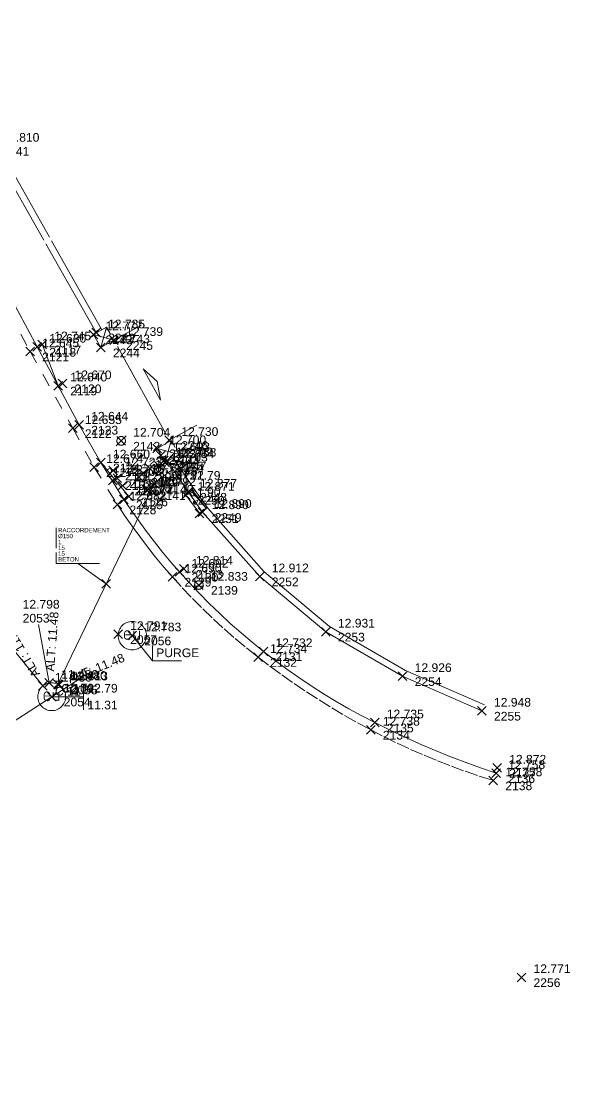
# Model space of a CAD drawing. Header units: metres. Extents: x 1224602 to 1224842, y 7187490 to 7187733.
# Drawn here: x 1224816.99 to 1224829.66, y 7187690.28 to 7187714.6 of the extents above; entities that cross this region are included whole.
import ezdxf
from ezdxf.enums import TextEntityAlignment as Align

# ---------------------------------------------------------------- set-up
doc = ezdxf.new("R2010")
doc.units = ezdxf.units.M
doc.header["$PDMODE"] = 3
doc.header["$PDSIZE"] = 0.1
for name, pattern in [('LL_0822', [2.5, 2.5, 0]), ('LL_0824', [0.35, 0.1, -0.25]), ('LL_0827', [0.2, 0.1, -0.1]), ('LL_0829', [0.6, 0.3, -0.3]), ('SL_1146', [2.5, 2.5, 0]), ('Socle_Continu', [2.5, 2.5, 0])]:
    doc.linetypes.add(name, pattern=pattern)
for name, color, linetype, lineweight in [('CLOTU_SCS', 212, 'Socle_Continu', 13), ('EAUPO_SCS', 140, 'Socle_Continu', 13), ('GAZFL_SCS', 40, 'Socle_Continu', 13), ('SIGTA_SCI', 7, 'Socle_Continu', 13), ('SIGTM_SCI', 1, 'Socle_Continu', 13), ('SIGTO_SCI', 255, 'Socle_Continu', 13), ('VOIRI_SCS', 7, 'Socle_Continu', 13)]:
    doc.layers.add(name, color=color, linetype=linetype, lineweight=lineweight)
for name, color, linetype, lineweight, true_color in [('EAUUS_PSI', 7, 'Socle_Continu', 13, 0x7f3f00), ('EAUUS_SCI', 7, 'Socle_Continu', 13, 0x7f3f00), ('EAUUS_SCS', 7, 'Socle_Continu', 13, 0x7f3f00), ('EAUUS_SCT', 7, 'Socle_Continu', 13, 0x7f3f00)]:
    doc.layers.add(name, color=color, linetype=linetype, lineweight=lineweight, true_color=true_color)
doc.styles.add('Reseaux', font='arial.ttf')
doc.styles.get("Standard").update_dxf_attribs({"font": 'arial.ttf'})
doc.linetypes.add('CL_0181', pattern='A,3,-0.15,0.4,-0.381,["eu",Standard,S=0.254,R=0,X=-0.2,Y=-0.1],-0.381,0.4,-0.15', length=4.862)

# ---------------------------------------------------------------- blocks, each defined once
blk = doc.blocks.new('YP_1521')
at = {"layer": 'SIGTO_SCI', "color": 7, "linetype": 'Socle_Continu'}
blk.add_point((0, 0), dxfattribs=at)
at = {"layer": 'SIGTA_SCI', "linetype": 'Socle_Continu'}
blk.add_attdef('ALT', (0.278, 0.099), '', height=0.2, dxfattribs=at)
at = {"layer": 'SIGTA_SCI', "linetype": 'Socle_Continu', "flags": 9}
blk.add_attdef('CALQUE_ALT', (1.69, -1.18), '', height=0.2, dxfattribs=at)
at = {"layer": 'SIGTM_SCI', "linetype": 'Socle_Continu'}
blk.add_attdef('MAT', (0.278, -0.223), '', height=0.2, dxfattribs=at)
at = {"layer": 'SIGTM_SCI', "linetype": 'Socle_Continu', "flags": 9}
blk.add_attdef('CALQUE_MAT', (1.69, -1.501), '', height=0.2, dxfattribs=at)
at = {"layer": 'SIGTO_SCI', "linetype": 'Socle_Continu', "flags": 9}
for tag, p in [('ID', (1.69, 0.105)), ('NATURE', (1.69, -0.216)), ('FAMILLE', (1.69, -0.538)), ('CALQUE', (1.69, -0.859)), ('PCRS', (1.69, -1.823))]:
    blk.add_attdef(tag, p, '', height=0.2, dxfattribs=at)
blk = doc.blocks.new('CP_0161')
at = {"layer": 'EAUUS_SCS', "linetype": 'Socle_Continu', "const_width": 0.0333, "flags": 128}
for points in [[(-0.071, -0.125), (-0.195, -0.125, -0.405328), (-0.27, -0.05), (-0.27, 0.075, -0.999132), (-0.071, 0.075), (-0.071, 0.025), (-0.245, 0.025)], [(0.054, 0.175), (0.054, -0.038, 0.410802), (0.141, -0.125), (0.253, -0.125), (0.253, 0.175)]]:
    blk.add_lwpolyline(points, format="xyb", dxfattribs=at)
at = {"layer": 'EAUUS_SCS', "linetype": 'Socle_Continu'}
blk.add_circle((0, 0), 0.5, dxfattribs=at)
at = {"layer": 'EAUUS_SCS', "linetype": 'Socle_Continu', "flags": 9}
for tag, p in [('ID', (0.989, 0.577)), ('NATURE', (0.989, 0.255)), ('FAMILLE', (0.989, -0.066)), ('CALQUE', (0.989, -0.387)), ('PCRS', (0.989, -0.709)), ('TYPE', (0.989, -1.03))]:
    blk.add_attdef(tag, p, '', height=0.2, dxfattribs=at)
blk = doc.blocks.new('LP_0841')
at = {"layer": 'VOIRI_SCS', "linetype": 'Socle_Continu', "flags": 128}
blk.add_lwpolyline([(0, 0), (0, 0.5), (1, 0)], dxfattribs=at)
at = {"layer": 'VOIRI_SCS', "linetype": 'Socle_Continu', "flags": 9}
for tag, p in [('ID', (1.428, 0.548)), ('NATURE', (1.428, 0.227)), ('FAMILLE', (1.428, -0.095)), ('CALQUE', (1.428, -0.416)), ('PCRS', (1.428, -0.737))]:
    blk.add_attdef(tag, p, '', height=0.2, dxfattribs=at)
blk = doc.blocks.new('LP_0842')
at = {"layer": 'VOIRI_SCS', "linetype": 'Socle_Continu', "flags": 128}
blk.add_lwpolyline([(1, 0), (1, 0.5), (0, 0)], dxfattribs=at)
at = {"layer": 'VOIRI_SCS', "linetype": 'Socle_Continu', "flags": 9}
for tag, p in [('ID', (1.488, 0.614)), ('NATURE', (1.488, 0.292)), ('FAMILLE', (1.488, -0.029)), ('CALQUE', (1.488, -0.35)), ('PCRS', (1.488, -0.672))]:
    blk.add_attdef(tag, p, '', height=0.2, dxfattribs=at)
blk = doc.blocks.new('AP_0001')
at = {"layer": 'EAUPO_SCS', "linetype": 'Socle_Continu'}
blk.add_line((0.113, 0.113), (-0.113, -0.113), dxfattribs=at)
blk.add_circle((0, 0), 0.1, dxfattribs=at)
at = {"layer": 'EAUPO_SCS', "linetype": 'Socle_Continu', "flags": 9}
for tag, p in [('ID', (0.809, 0.507)), ('NATURE', (0.809, 0.186)), ('FAMILLE', (0.809, -0.135)), ('CALQUE', (0.809, -0.456)), ('PCRS', (0.809, -0.778))]:
    blk.add_attdef(tag, p, '', height=0.2, dxfattribs=at)
blk = doc.blocks.new('CP_0162')
at = {"layer": 'EAUUS_SCS', "linetype": 'Socle_Continu', "const_width": 0.025, "flags": 128}
for points in [[(-0.063, -0.111), (-0.174, -0.111, -0.405328), (-0.241, -0.045), (-0.241, 0.067, -0.999132), (-0.063, 0.067), (-0.063, 0.022), (-0.218, 0.022)], [(0.048, 0.155), (0.048, -0.034, 0.410802), (0.125, -0.111), (0.225, -0.111), (0.225, 0.155)]]:
    blk.add_lwpolyline(points, format="xyb", dxfattribs=at)
at = {"layer": 'EAUUS_SCS', "linetype": 'Socle_Continu'}
blk.add_circle((0, 0), 0.5, dxfattribs=at)
at = {"layer": 'EAUUS_SCS', "linetype": 'Socle_Continu', "flags": 9}
for tag, p in [('ID', (0.918, 0.522)), ('NATURE', (0.918, 0.2)), ('FAMILLE', (0.918, -0.121)), ('CALQUE', (0.918, -0.442)), ('PCRS', (0.918, -0.763))]:
    blk.add_attdef(tag, p, '', height=0.2, dxfattribs=at)
blk = doc.blocks.new('SP_1162')
at = {"layer": 'CLOTU_SCS', "linetype": 'Socle_Continu'}
for p, q in [((0, 0), (1, 1)), ((0, 1), (1, 0))]:
    blk.add_line(p, q, dxfattribs=at)
at = {"layer": 'CLOTU_SCS', "linetype": 'Socle_Continu', "flags": 128}
blk.add_lwpolyline([(1, 0), (0, 0), (0, 1), (1, 1)], close=True, dxfattribs=at)
at = {"layer": 'CLOTU_SCS', "linetype": 'Socle_Continu', "flags": 9}
for tag, p in [('NATURE', (1.089, -0.022)), ('ID', (1.089, 0.299)), ('CALQUE', (1.089, -0.665)), ('FAMILLE', (1.089, -0.344)), ('PCRS', (1.089, -0.986))]:
    blk.add_attdef(tag, p, '', height=0.2, dxfattribs=at)
blk = doc.blocks.new('SP_1161')
at = {"layer": 'CLOTU_SCS', "linetype": 'Socle_Continu'}
for p, q in [((0, 0), (0, 0.2745)), ((1, 0.2745), (1, 0)), ((0.5, 0.1545), (0.3438, 0.103)), ((0.3438, 0.103), (0.6563, 0.103)), ((0.6563, 0.103), (0.5, 0.1545)), ((0.0625, 0), (0.9375, 0))]:
    blk.add_line(p, q, dxfattribs=at)
at = {"layer": 'CLOTU_SCS', "linetype": 'Socle_Continu', "flags": 9}
for tag, p in [('ID', (1.3598, 0.3853)), ('NATURE', (1.3598, 0.0641)), ('FAMILLE', (1.3598, -0.2572)), ('CALQUE', (1.3598, -0.5785)), ('PCRS', (1.3598, -0.8998))]:
    blk.add_attdef(tag, p, '', height=0.2, dxfattribs=at)
blk = doc.blocks.new('JP_0703')
at = {"layer": 'GAZFL_SCS', "linetype": 'Socle_Continu'}
blk.add_hatch(color=256, dxfattribs=at).paths.add_polyline_path([(0, 0), (0, 0.359), (1, 0.359), (0.088, 0.3)])
h = blk.add_hatch(color=256, dxfattribs=at)
edge = h.paths.add_edge_path()
edge.add_line((0.505, 0.179), (0.471, 0.106))
edge.add_line((0.471, 0.106), (0.471, 0.096))
edge.add_ellipse((0.505, 0.099), major_axis=(-0.0336, 0), ratio=0.758629, start_angle=5.446, end_angle=174.554)
edge.add_line((0.538, 0.096), (0.538, 0.106))
edge.add_line((0.538, 0.106), (0.505, 0.179))
at = {"layer": 'GAZFL_SCS', "linetype": 'Socle_Continu', "flags": 128}
blk.add_lwpolyline([(0, 0.359), (0, 0), (1, 0), (1, 0.359)], close=True, dxfattribs=at)
at = {"layer": 'GAZFL_SCS', "linetype": 'Socle_Continu'}
blk.add_lwpolyline([(0, 0), (0, 0.359), (1, 0.359), (0.088, 0.3)], close=True, dxfattribs=at)
blk.add_lwpolyline([(0.578, 0.106), (0.578, 0.124), (0.505, 0.281), (0.432, 0.124), (0.432, 0.106, 0.066358), (0.436, 0.095, 0.1059), (0.452, 0.076, 0.086348), (0.476, 0.064, 0.076263), (0.505, 0.059, 0.076263), (0.534, 0.064, 0.086348), (0.557, 0.076, 0.1059), (0.574, 0.095, 0.066358)], format="xyb", close=True, dxfattribs=at)
at = {"layer": 'GAZFL_SCS', "linetype": 'Socle_Continu', "flags": 9}
for tag, p in [('NATURE', (1.013, 0.374)), ('ID', (1.013, 0.696)), ('FAMILLE', (1.013, 0.053)), ('CALQUE', (1.013, -0.268)), ('PCRS', (1.013, -0.589))]:
    blk.add_attdef(tag, p, '', height=0.2, dxfattribs=at)
blk = doc.blocks.new('*U45')
at = {"layer": 'EAUUS_SCI', "linetype": 'Socle_Continu'}
blk.add_line((0.465, -0.584), (0, 0), dxfattribs=at)
at = {"layer": 'EAUUS_SCI', "linetype": 'Socle_Continu', "flags": 128}
blk.add_lwpolyline([(1.138, -0.584), (0.465, -0.584), (0.465, -0.227)], dxfattribs=at)
at = {"layer": 'EAUUS_SCI', "linetype": 'Socle_Continu'}
blk.add_point((0, 0), dxfattribs=at)
at = {"layer": 'EAUUS_SCI', "linetype": 'Socle_Continu', "flags": 9}
for tag, p in [('ID', (1.967, 0.144)), ('NATURE', (1.967, -0.177)), ('FAMILLE', (1.967, -0.499)), ('CALQUE', (1.967, -0.82)), ('PCRS', (1.967, -1.141))]:
    blk.add_attdef(tag, p, '', height=0.2, dxfattribs=at)
at = {"layer": 'EAUUS_SCI', "linetype": 'Socle_Continu'}
blk.add_attdef('TXT', (0.554, -0.496), '', height=0.2, dxfattribs=at)
blk = doc.blocks.new('*U95')
at = {"layer": 'EAUUS_SCI', "linetype": 'Socle_Continu'}
blk.add_line((-1.307, 0.951), (0, 0), dxfattribs=at)
at = {"layer": 'EAUUS_SCI', "linetype": 'Socle_Continu', "flags": 128}
blk.add_lwpolyline([(-0.307, 0.951), (-2.307, 0.951), (-2.307, 2.59)], dxfattribs=at)
at = {"layer": 'EAUUS_SCI', "linetype": 'Socle_Continu'}
blk.add_point((0, 0), dxfattribs=at)
for tag, p in [('TYPE', (-2.219, 2.385)), ('DIAM', (-2.219, 2.115)), ('NBR', (-2.219, 1.836)), ('LARG', (-2.219, 1.57)), ('HAUT', (-2.219, 1.305)), ('MATER', (-2.219, 1.039))]:
    blk.add_attdef(tag, p, '', height=0.2, dxfattribs=at)
at = {"layer": 'EAUUS_SCI', "linetype": 'Socle_Continu', "flags": 9}
for tag, p in [('ID', (2.47, 1.418)), ('NATURE', (2.47, 1.097)), ('FAMILLE', (2.47, 0.776)), ('CALQUE', (2.47, 0.454))]:
    blk.add_attdef(tag, p, '', height=0.2, dxfattribs=at)
blk = doc.blocks.new('CP_2101')
at = {"layer": 'EAUUS_PSI', "linetype": 'Socle_Continu'}
blk.add_line((0.733, 0), (0, 0), dxfattribs=at)
at = {"layer": 'EAUUS_PSI', "linetype": 'Socle_Continu', "flags": 128}
blk.add_lwpolyline([(0.733, -0.3), (0.733, 0.3)], dxfattribs=at)
at = {"layer": 'EAUUS_PSI', "linetype": 'Socle_Continu'}
blk.add_point((0, 0), dxfattribs=at)
at = {"layer": 'EAUUS_PSI', "linetype": 'Socle_Continu', "style": 'Reseaux', "flags": 9}
for tag, p in [('ID', (2.525, 0.541)), ('NATURE', (2.525, 0.22))]:
    blk.add_attdef(tag, p, '', height=0.2, dxfattribs=at)
at = {"layer": 'EAUUS_PSI', "linetype": 'Socle_Continu'}
for tag, p in [('TAMPON', (0.824, 0.196)), ('RADIER', (0.824, -0.192))]:
    blk.add_attdef(tag, text='', height=0.2, dxfattribs=at).set_placement(p, align=Align.MIDDLE_LEFT)
at = {"layer": 'EAUUS_PSI', "linetype": 'Socle_Continu', "flags": 9}
for tag, p in [('FAMILLE', (2.525, -0.101)), ('CALQUE', (2.525, -0.423))]:
    blk.add_attdef(tag, p, '', height=0.2, dxfattribs=at)
blk = doc.blocks.new('CP_0169')
at = {"layer": 'EAUUS_SCI', "linetype": 'Socle_Continu'}
blk.add_point((0, 0), dxfattribs=at)
at = {"layer": 'EAUUS_SCI', "linetype": 'Socle_Continu', "insert": (0.268, 0.01), "char_height": 0.2, "attachment_point": 4}
blk.add_mtext_dynamic_manual_height_columns('\\pxql;ALT:', width=0.46273, gutter_width=1, heights=[0], dxfattribs=at)
at = {"layer": 'EAUUS_SCI', "linetype": 'Socle_Continu', "style": 'Reseaux', "flags": 9}
for tag, p in [('ID', (2.066, 0.187)), ('NATURE', (2.066, -0.134))]:
    blk.add_attdef(tag, p, '', height=0.2, dxfattribs=at)
at = {"layer": 'EAUUS_SCI', "linetype": 'Socle_Continu'}
blk.add_attdef('ALT', text='', height=0.2, dxfattribs=at).set_placement((0.952, 0.01), align=Align.MIDDLE_LEFT)
at = {"layer": 'EAUUS_SCI', "linetype": 'Socle_Continu', "flags": 9}
for tag, p in [('FAMILLE', (2.066, -0.456)), ('CALQUE', (2.066, -0.777)), ('TYPE', (2.066, -1.098))]:
    blk.add_attdef(tag, p, '', height=0.2, dxfattribs=at)

msp = doc.modelspace()

# ---------------------------------------------------------------- linework, layer by layer
at = {"layer": 'CLOTU_SCS', "linetype": 'SL_1146'}
for points in [[(1224814.69, 7187714.525, 12.762), (1224816.279, 7187711.711, 12.81), (1224818.719, 7187707.402, 12.785), (1224818.723, 7187707.395, 12.784)], [(1224814.823, 7187714.596, 12.752), (1224816.409, 7187711.785, 12.769), (1224818.853, 7187707.469, 12.761)], [(1224820.365, 7187704.44, 12.758), (1224820.843, 7187703.723, 12.877), (1224821.18, 7187703.256, 12.89), (1224822.499, 7187701.77, 12.912), (1224824.027, 7187700.494, 12.931), (1224825.799, 7187699.467, 12.926), (1224827.63, 7187698.668, 12.948)], [(1224820.499, 7187704.51, 12.772), (1224820.966, 7187703.808, 12.829), (1224821.298, 7187703.35, 12.85), (1224822.604, 7187701.878, 12.892), (1224824.113, 7187700.618, 12.915), (1224825.867, 7187699.601, 12.92), (1224827.69, 7187698.806, 12.925)]]:
    msp.add_polyline3d(points, dxfattribs=at)
at = {"layer": 'EAUUS_SCT', "linetype": 'CL_0181'}
for points in [[(1224820.07, 7187703.91, 11.9), (1224817.836, 7187699.285, 11.48)], [(1224817.391, 7187700.662, 11.48), (1224817.638, 7187699.312, 11.48)], [(1224816.627, 7187700.31, 11.48), (1224817.493, 7187699.245, 11.48)], [(1224818.503, 7187699.517, 11.31), (1224817.696, 7187698.995, 11.31)], [(1224817.696, 7187698.995, 11.31), (1224801.657, 7187688.62, 11.1)]]:
    msp.add_polyline3d(points, dxfattribs=at)
at = {"layer": 'VOIRI_SCS', "linetype": 'LL_0822'}
msp.add_polyline3d([(1224815.463, 7187710.615, 12.595), (1224817.361, 7187707.071, 12.63), (1224817.845, 7187706.176, 12.64), (1224818.33, 7187705.272, 12.644), (1224818.833, 7187704.4, 12.66), (1224819.363, 7187703.549, 12.674), (1224819.532, 7187703.299, 12.677), (1224819.705, 7187703.053, 12.679), (1224819.884, 7187702.81, 12.682), (1224820.067, 7187702.571, 12.684), (1224820.255, 7187702.336, 12.687), (1224820.448, 7187702.104, 12.689), (1224820.645, 7187701.876, 12.692), (1224820.869, 7187701.629, 12.697), (1224821.099, 7187701.386, 12.702), (1224821.334, 7187701.148, 12.707), (1224821.574, 7187700.916, 12.712), (1224821.819, 7187700.689, 12.717), (1224822.069, 7187700.467, 12.722), (1224822.324, 7187700.251, 12.727), (1224822.584, 7187700.041, 12.732), (1224822.852, 7187699.833, 12.732), (1224823.126, 7187699.632, 12.733), (1224823.404, 7187699.436, 12.733), (1224823.686, 7187699.246, 12.733), (1224823.972, 7187699.063, 12.734), (1224824.262, 7187698.887, 12.734), (1224824.556, 7187698.716, 12.734), (1224824.854, 7187698.553, 12.735), (1224825.155, 7187698.396, 12.735), (1224825.495, 7187698.227, 12.738), (1224825.838, 7187698.065, 12.741), (1224826.185, 7187697.909, 12.744), (1224826.534, 7187697.76, 12.746), (1224826.886, 7187697.617, 12.749), (1224827.24, 7187697.48, 12.752), (1224827.597, 7187697.351, 12.755), (1224827.957, 7187697.228, 12.758)], dxfattribs=at)
at = {"layer": 'VOIRI_SCS', "linetype": 'LL_0829'}
msp.add_polyline3d([(1224815.286, 7187710.544, 12.604), (1224817.196, 7187706.963, 12.645), (1224818.183, 7187705.192, 12.655), (1224818.676, 7187704.292, 12.674), (1224819.213, 7187703.431, 12.682), (1224819.38, 7187703.182, 12.683), (1224819.551, 7187702.936, 12.684), (1224819.728, 7187702.693, 12.685), (1224819.909, 7187702.455, 12.687), (1224820.096, 7187702.22, 12.688), (1224820.288, 7187701.989, 12.689), (1224820.484, 7187701.762, 12.69), (1224820.711, 7187701.51, 12.695), (1224820.945, 7187701.264, 12.701), (1224821.184, 7187701.024, 12.707), (1224821.428, 7187700.789, 12.712), (1224821.678, 7187700.56, 12.717), (1224821.934, 7187700.337, 12.723), (1224822.194, 7187700.12, 12.729), (1224822.46, 7187699.909, 12.734), (1224822.734, 7187699.7, 12.734), (1224823.012, 7187699.497, 12.735), (1224823.295, 7187699.299, 12.735), (1224823.581, 7187699.107, 12.736), (1224823.87, 7187698.92, 12.736), (1224824.163, 7187698.739, 12.737), (1224824.46, 7187698.563, 12.737), (1224824.76, 7187698.393, 12.738), (1224825.063, 7187698.229, 12.738), (1224825.366, 7187698.073, 12.74), (1224825.672, 7187697.923, 12.742), (1224825.981, 7187697.78, 12.745), (1224826.293, 7187697.644, 12.747), (1224826.607, 7187697.514, 12.749), (1224826.925, 7187697.39, 12.751), (1224827.245, 7187697.273, 12.754), (1224827.567, 7187697.163, 12.756), (1224827.892, 7187697.06, 12.758)], dxfattribs=at)
at = {"layer": 'VOIRI_SCS', "linetype": 'LL_0827'}
msp.add_polyline3d([(1224820.218, 7187704.564, 12.693), (1224819.211, 7187704.038, 12.707), (1224819.11, 7187703.991, 12.708)], dxfattribs=at)
at = {"layer": 'VOIRI_SCS', "linetype": 'LL_0824'}
for points in [[(1224820.129, 7187704.727, 12.7), (1224819.114, 7187704.216, 12.723)], [(1224820.283, 7187704.448, 12.702), (1224820.167, 7187704.326, 12.703), (1224819.964, 7187704.268, 12.703), (1224819.811, 7187704.158, 12.711), (1224819.714, 7187704.068, 12.714), (1224819.328, 7187703.868, 12.729)]]:
    msp.add_polyline3d(points, dxfattribs=at)

# ---------------------------------------------------------------- block references
at = {"layer": 'CLOTU_SCS', "color": 6, "linetype": 'Socle_Continu'}
for p, xscale, yscale, rotation in [((1224818.659, 7187707.359, 12.777), 0.3478815963666971, 0.3478815963666971, 299.5279923818213), ((1224820.129, 7187704.727, 12.7), 0.3723109015895349, 0.3723109015895349, 300.0112933101356)]:
    msp.add_blockref('SP_1162', p, dxfattribs=dict(at, xscale=xscale, yscale=yscale, rotation=rotation))
at = {"layer": 'CLOTU_SCS', "linetype": 'Socle_Continu', "xscale": 2.638374956870432, "yscale": 2.638374956870432, "rotation": 298.9417029875283}
msp.add_blockref('SP_1161', (1224819.134, 7187707.227, 12.739), dxfattribs=at)
at = {"layer": 'EAUPO_SCS', "linetype": 'Socle_Continu'}
for p in [(1224819.299, 7187704.902, 12.704), (1224821.094, 7187701.574, 12.833)]:
    msp.add_blockref('AP_0001', p, dxfattribs=at)
at = {"layer": 'EAUUS_PSI', "linetype": 'Socle_Continu'}
ref = msp.add_blockref('CP_2101', (1224820.07, 7187703.91, 12.791), dxfattribs=at)
ref.add_attrib('TAMPON', '12.79', dxfattribs={"linetype": 'Socle_Continu', "height": 0.2}).set_placement((1224820.894, 7187704.106), align=Align.MIDDLE_LEFT)
ref.add_attrib('RADIER', '11.90', dxfattribs={"linetype": 'Socle_Continu', "height": 0.2}).set_placement((1224820.894, 7187703.718), align=Align.MIDDLE_LEFT)
ref = msp.add_blockref('CP_2101', (1224817.696, 7187698.995, 12.792), dxfattribs=at)
ref.add_attrib('TAMPON', '12.79', dxfattribs={"linetype": 'Socle_Continu', "height": 0.2}).set_placement((1224818.52, 7187699.191), align=Align.MIDDLE_LEFT)
ref.add_attrib('RADIER', '11.31', dxfattribs={"linetype": 'Socle_Continu', "height": 0.2}).set_placement((1224818.52, 7187698.803), align=Align.MIDDLE_LEFT)
at = {"layer": 'EAUUS_SCI', "linetype": 'Socle_Continu', "xscale": 0.5, "yscale": 0.5, "zscale": 0.5}
msp.add_blockref('*U95', (1224818.953, 7187701.598), dxfattribs=at).add_auto_attribs({'TYPE': 'RACCORDEMENT', 'DIAM': 'Ø150', 'NBR': '1', 'LARG': '15', 'HAUT': '15', 'MATER': 'BETON'})
at = {"layer": 'EAUUS_SCI', "linetype": 'Socle_Continu'}
ref = msp.add_blockref('CP_0169', (1224817.638, 7187699.312, 11.48), dxfattribs=dict(at, rotation=85.60731894686988))
ref.add_attrib('ALT', '11.48', dxfattribs={"linetype": 'Socle_Continu', "height": 0.2, "rotation": 85.6073}).set_placement((1224817.702, 7187700.261), align=Align.MIDDLE_LEFT)
ref = msp.add_blockref('CP_0169', (1224817.493, 7187699.245, 11.48), dxfattribs=dict(at, rotation=120.8975061240629))
ref.add_attrib('ALT', '11.48', dxfattribs={"linetype": 'Socle_Continu', "height": 0.2, "rotation": 120.8975}).set_placement((1224816.996, 7187700.057), align=Align.MIDDLE_LEFT)
ref = msp.add_blockref('*U45', (1224819.555, 7187700.406, 12.783), dxfattribs=at)
ref.add_attrib('TXT', 'PURGE', (1224820.109, 7187699.909), dxfattribs={"linetype": 'Socle_Continu', "height": 0.2})
ref = msp.add_blockref('CP_0169', (1224817.836, 7187699.285, 11.48), dxfattribs=dict(at, rotation=21.98356992777709))
ref.add_attrib('ALT', '11.48', dxfattribs={"linetype": 'Socle_Continu', "height": 0.2, "rotation": 21.9836}).set_placement((1224818.715, 7187699.65), align=Align.MIDDLE_LEFT)
at = {"layer": 'EAUUS_SCS', "linetype": 'Socle_Continu'}
for name, p, xscale, yscale in [('CP_0162', (1224820.07, 7187703.91, 12.791), 0.4661978068115359, 0.4661978068115359), ('CP_0161', (1224819.555, 7187700.406, 12.783), 0.6548111812621915, 0.6548111812621915), ('CP_0161', (1224817.696, 7187698.995, 12.792), 0.6436306940786654, 0.6436306940786654)]:
    msp.add_blockref(name, p, dxfattribs=dict(at, xscale=xscale, yscale=yscale))
at = {"layer": 'GAZFL_SCS', "linetype": 'Socle_Continu', "xscale": 0.5331225598062804, "yscale": 0.5331225598062804, "rotation": 307.4016555764604}
msp.add_blockref('JP_0703', (1224820.789, 7187703.652, 12.871), dxfattribs=at)
at = {"layer": 'SIGTO_SCI', "linetype": 'Socle_Continu'}
for p, values in [((1224816.279, 7187711.711, 12.81), {'ALT': '12.810', 'MAT': '2241'}), ((1224818.719, 7187707.402, 12.785), {'ALT': '12.785', 'MAT': '2242'}), ((1224818.659, 7187707.359, 12.777), {'ALT': '12.777', 'MAT': '2243'}), ((1224819.134, 7187707.227, 12.739), {'ALT': '12.739', 'MAT': '2245'}), ((1224817.196, 7187706.963, 12.645), {'ALT': '12.645', 'MAT': '2121'}), ((1224817.361, 7187707.071, 12.63), {'ALT': '12.630', 'MAT': '2118'}), ((1224817.476, 7187707.126, 12.745), {'ALT': '12.745', 'MAT': '2117'}), ((1224818.831, 7187707.057, 12.743), {'ALT': '12.743', 'MAT': '2244'}), ((1224817.945, 7187706.228, 12.67), {'ALT': '12.670', 'MAT': '2120'}), ((1224817.845, 7187706.176, 12.64), {'ALT': '12.640', 'MAT': '2119'}), ((1224818.33, 7187705.272, 12.644), {'ALT': '12.644', 'MAT': '2123'}), ((1224818.183, 7187705.192, 12.655), {'ALT': '12.655', 'MAT': '2122'}), ((1224819.299, 7187704.902, 12.704), {'ALT': '12.704', 'MAT': '2142'}), ((1224820.129, 7187704.727, 12.7), {'ALT': '12.700', 'MAT': '2143'}), ((1224820.411, 7187704.918, 12.73), {'ALT': '12.730', 'MAT': '2246'}), ((1224820.218, 7187704.564, 12.693), {'ALT': '12.693', 'MAT': '2144'}), ((1224818.676, 7187704.292, 12.674), {'ALT': '12.674', 'MAT': '2127'}), ((1224818.833, 7187704.4, 12.66), {'ALT': '12.660', 'MAT': '2124'}), ((1224819.964, 7187704.268, 12.703), {'ALT': '12.703', 'MAT': '2147'}), ((1224820.167, 7187704.326, 12.703), {'ALT': '12.703', 'MAT': '2146'}), ((1224820.283, 7187704.448, 12.702), {'ALT': '12.702', 'MAT': '2145'}), ((1224820.315, 7187704.405, 12.754), {'ALT': '12.754', 'MAT': '2154'}), ((1224820.365, 7187704.44, 12.758), {'ALT': '12.758', 'MAT': '2247'}), ((1224819.114, 7187704.216, 12.723), {'ALT': '12.723', 'MAT': '2151'}), ((1224819.211, 7187704.038, 12.707), {'ALT': '12.707', 'MAT': '2152'}), ((1224819.714, 7187704.068, 12.714), {'ALT': '12.714', 'MAT': '2149'}), ((1224819.811, 7187704.158, 12.711), {'ALT': '12.711', 'MAT': '2148'}), ((1224819.11, 7187703.991, 12.708), {'ALT': '12.708', 'MAT': '2153'}), ((1224819.328, 7187703.868, 12.729), {'ALT': '12.729', 'MAT': '2150'}), ((1224819.891, 7187703.762, 12.792), {'ALT': '12.792', 'MAT': '2141'}), ((1224820.07, 7187703.91, 12.791), {'ALT': '12.791', 'MAT': '2140'}), ((1224819.363, 7187703.549, 12.674), {'ALT': '12.674', 'MAT': '2125'}), ((1224819.479, 7187703.615, 12.781), {'ALT': '12.781', 'MAT': '2126'}), ((1224820.789, 7187703.652, 12.871), {'ALT': '12.871', 'MAT': '2250'}), ((1224820.843, 7187703.723, 12.877), {'ALT': '12.877', 'MAT': '2248'}), ((1224819.213, 7187703.431, 12.682), {'ALT': '12.682', 'MAT': '2128'}), ((1224821.112, 7187703.228, 12.89), {'ALT': '12.890', 'MAT': '2251'}), ((1224821.18, 7187703.256, 12.89), {'ALT': '12.890', 'MAT': '2249'}), ((1224820.645, 7187701.876, 12.692), {'ALT': '12.692', 'MAT': '2130'}), ((1224820.749, 7187701.944, 12.814), {'ALT': '12.814', 'MAT': '2133'}), ((1224820.484, 7187701.762, 12.69), {'ALT': '12.690', 'MAT': '2129'}), ((1224821.094, 7187701.574, 12.833), {'ALT': '12.833', 'MAT': '2139'}), ((1224822.499, 7187701.77, 12.912), {'ALT': '12.912', 'MAT': '2252'}), ((1224816.747, 7187700.931, 12.798), {'ALT': '12.798', 'MAT': '2053'}), ((1224819.229, 7187700.436, 12.791), {'ALT': '12.791', 'MAT': '2057'}), ((1224819.555, 7187700.406, 12.783), {'ALT': '12.783', 'MAT': '2056'}), ((1224824.027, 7187700.494, 12.931), {'ALT': '12.931', 'MAT': '2253'}), ((1224822.46, 7187699.909, 12.734), {'ALT': '12.734', 'MAT': '2132'}), ((1224822.584, 7187700.041, 12.732), {'ALT': '12.732', 'MAT': '2131'}), ((1224825.799, 7187699.467, 12.926), {'ALT': '12.926', 'MAT': '2254'}), ((1224817.493, 7187699.245, 11.48), {'ALT': '11.480', 'MAT': 'C.11'}), ((1224817.638, 7187699.312, 11.48), {'ALT': '11.480', 'MAT': 'C.10'}), ((1224817.836, 7187699.285, 11.48), {'ALT': '11.480', 'MAT': 'C.9'}), ((1224817.859, 7187699.273, 12.813), {'ALT': '12.813', 'MAT': '2055'}), ((1224817.696, 7187698.995, 12.792), {'ALT': '12.792', 'MAT': '2054'}), ((1224827.63, 7187698.668, 12.948), {'ALT': '12.948', 'MAT': '2255'}), ((1224825.063, 7187698.229, 12.738), {'ALT': '12.738', 'MAT': '2134'}), ((1224825.155, 7187698.396, 12.735), {'ALT': '12.735', 'MAT': '2135'}), ((1224827.957, 7187697.228, 12.758), {'ALT': '12.758', 'MAT': '2136'}), ((1224827.981, 7187697.352, 12.872), {'ALT': '12.872', 'MAT': '2137'}), ((1224827.892, 7187697.06, 12.758), {'ALT': '12.758', 'MAT': '2138'}), ((1224828.543, 7187692.515, 12.771), {'ALT': '12.771', 'MAT': '2256'})]:
    msp.add_blockref('YP_1521', p, dxfattribs=at).add_auto_attribs(values)
at = {"layer": 'VOIRI_SCS', "linetype": 'Socle_Continu'}
for name, p, xscale, yscale, zscale, rotation in [('LP_0841', (1224817.361, 7187707.071, 12.63), 1.0171, 0.2549214241631989, 2.270934504724927, 298.4030448879613), ('LP_0842', (1224818.833, 7187704.4, 12.66), 1.0027, 0.2669531318889119, 2.000000000477669, 301.9224965218094)]:
    msp.add_blockref(name, p, dxfattribs=dict(at, xscale=xscale, yscale=yscale, zscale=zscale, rotation=rotation))

doc.saveas('drawing.dxf')
